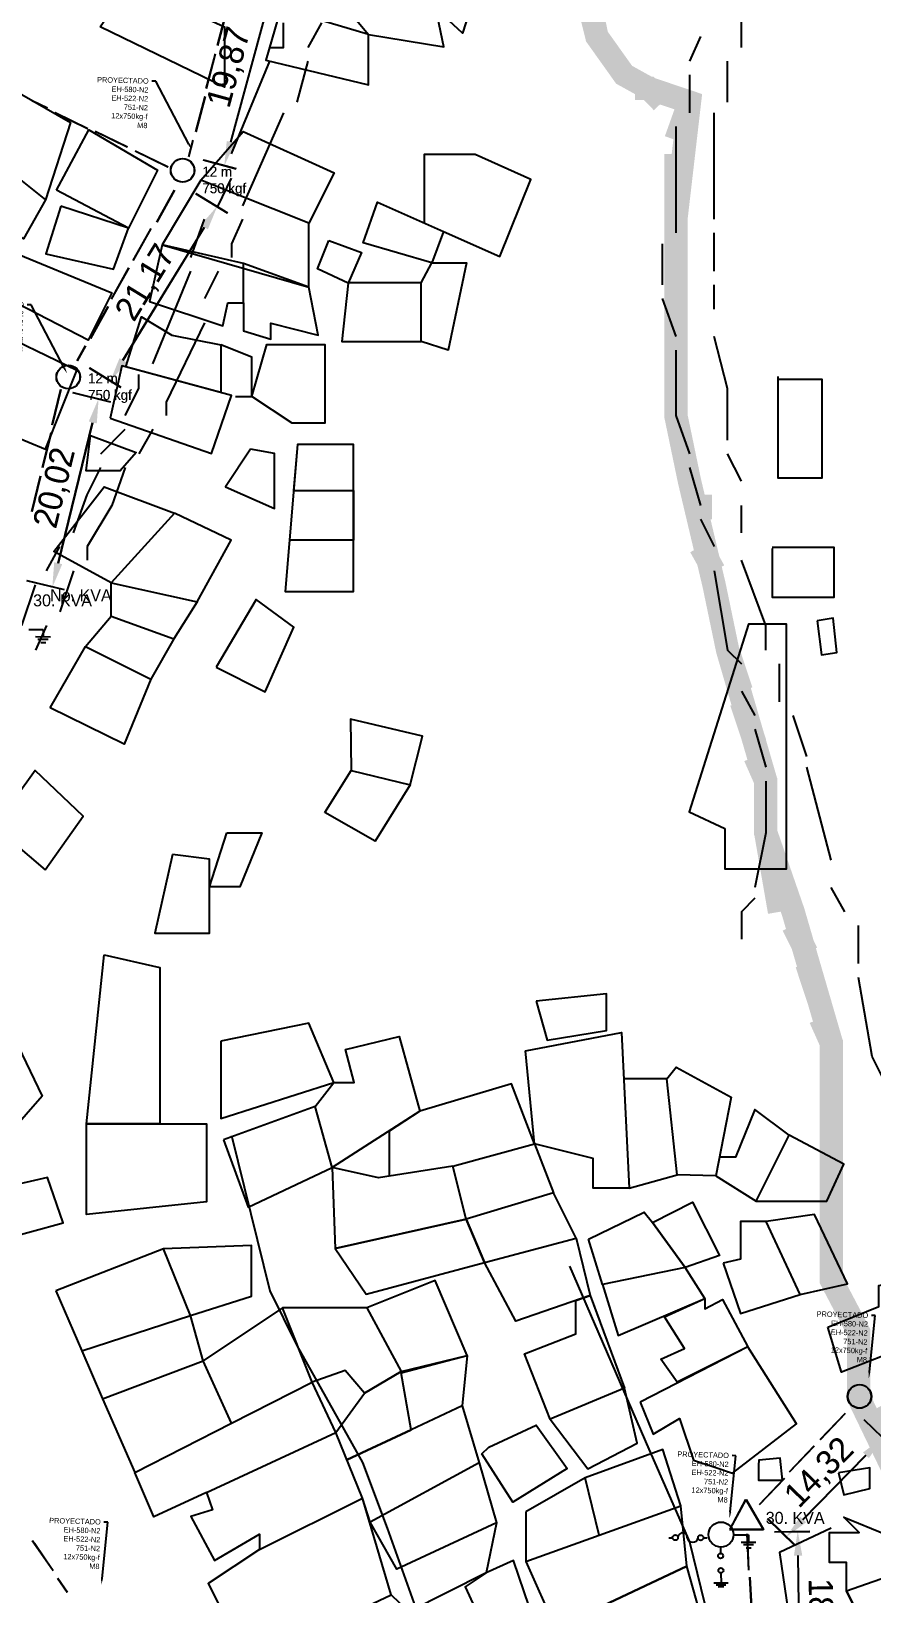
# Model space of a CAD drawing. Header units: millimetres. Extents: x -3588 to 75209, y -3737 to 38254.
# Drawn here: x 4633.3 to 4720.4, y 20732.6 to 20894.3 of the extents above; entities that cross this region are included whole.
import ezdxf
from ezdxf import colors
from ezdxf.entities.mleader import LeaderData, LeaderLine
from ezdxf.math import Vec2, Vec3

# ---------------------------------------------------------------- set-up
doc = ezdxf.new("R2010")
doc.units = ezdxf.units.MM
doc.linetypes.add('CONTINUA', pattern=[0])
doc.layers.add('Mancheta', color=255, linetype='Continuous')
doc.layers.add('P', color=253, linetype='Continuous')
doc.dimstyles.new('ISO-25', dxfattribs={"dimtxt": 2.5, "dimasz": 2.5, "dimexe": 1.25, "dimexo": 0.625, "dimtad": 1, "dimtxsty": 'Standard', "dimcen": 2.5, "dimadec": 0, "dimazin": 0, "dimtfac": 1, "dimtmove": 0, "dimatfit": 3, "dimfxl": 1, "dimarcsym": 0})

# ---------------------------------------------------------------- blocks, each defined once
blk = doc.blocks.new('*D238')
at = {"color": 0, "lineweight": -2, "transparency": 16777216}
for p, q in [((4620.51, 20754.22), (4617.6, 20752.41)), ((4619.98, 20750.94), (4631.5, 20732.42)), ((4634.68, 20731.45), (4631.76, 20729.63))]:
    blk.add_line(p, q, dxfattribs=at)
at = {"color": 0, "transparency": 16777216}
for points in [[(4620.33, 20751.16), (4619.62, 20750.72), (4618.66, 20753.07)], [(4631.86, 20732.64), (4631.15, 20732.2), (4632.83, 20730.29)]]:
    blk.add_solid(points, dxfattribs=at)
at = {"layer": 'Defpoints', "color": 0, "transparency": 16777216}
for p in [(4621.05, 20754.55), (4635.21, 20731.78), (4632.83, 20730.29)]:
    blk.add_point(p, dxfattribs=at)
at = {"color": 0, "transparency": 16777216, "insert": (4627.51, 20742.78), "char_height": 2.5, "attachment_point": 5, "rotation": 301.8892}
blk.add_mtext('26,82', dxfattribs=at)
blk = doc.blocks.new('*D247')
at = {"color": 0, "lineweight": -2, "transparency": 16777216}
for p, q in [((4710.31, 20738.99), (4713.97, 20739.05)), ((4712.96, 20723.38), (4712.76, 20736.53)), ((4710.59, 20720.84), (4714.25, 20720.9))]:
    blk.add_line(p, q, dxfattribs=at)
at = {"color": 0, "transparency": 16777216}
for points in [[(4713.18, 20736.54), (4712.34, 20736.52), (4712.72, 20739.03)], [(4713.38, 20723.39), (4712.54, 20723.37), (4713, 20720.88)]]:
    blk.add_solid(points, dxfattribs=at)
at = {"layer": 'Defpoints', "color": 0, "transparency": 16777216}
for p in [(4712.72, 20739.03), (4709.69, 20738.98), (4709.96, 20720.83)]:
    blk.add_point(p, dxfattribs=at)
at = {"color": 0, "transparency": 16777216, "insert": (4714.94, 20729.99), "char_height": 2.5, "attachment_point": 5, "rotation": 270.8686}
blk.add_mtext('18,15', dxfattribs=at)
blk = doc.blocks.new('*D248')
at = {"color": 0, "lineweight": -2, "transparency": 16777216}
for p, q in [((4719.57, 20750.63), (4722.43, 20747.84)), ((4713.28, 20740.26), (4719.79, 20746.93)), ((4709.57, 20740.39), (4712.43, 20737.6))]:
    blk.add_line(p, q, dxfattribs=at)
at = {"color": 0, "transparency": 16777216}
for points in [[(4719.49, 20747.22), (4720.09, 20746.63), (4721.53, 20748.71)], [(4712.98, 20740.55), (4713.58, 20739.97), (4711.53, 20738.47)]]:
    blk.add_solid(points, dxfattribs=at)
at = {"layer": 'Defpoints', "color": 0, "transparency": 16777216}
for p in [(4719.12, 20751.07), (4721.53, 20748.71), (4709.12, 20740.82)]:
    blk.add_point(p, dxfattribs=at)
at = {"color": 0, "transparency": 16777216, "insert": (4715.04, 20745.05), "char_height": 2.5, "attachment_point": 5, "rotation": 45.6807}
blk.add_mtext('14,32', dxfattribs=at)
blk = doc.blocks.new('*D273')
at = {"color": 0, "lineweight": -2, "transparency": 16777216}
for p, q in [((4637.62, 20856.93), (4641.52, 20855.97)), ((4636.13, 20839.26), (4639.71, 20853.84)), ((4632.85, 20837.49), (4636.74, 20836.53))]:
    blk.add_line(p, q, dxfattribs=at)
at = {"color": 0, "transparency": 16777216}
for points in [[(4639.3, 20853.94), (4640.11, 20853.74), (4640.3, 20856.27)], [(4635.72, 20839.36), (4636.53, 20839.16), (4635.53, 20836.83)]]:
    blk.add_solid(points, dxfattribs=at)
at = {"layer": 'Defpoints', "color": 0, "transparency": 16777216}
for p in [(4637.01, 20857.08), (4640.3, 20856.27), (4632.24, 20837.64)]:
    blk.add_point(p, dxfattribs=at)
at = {"color": 0, "transparency": 16777216, "insert": (4635.89, 20847.05), "char_height": 2.5, "attachment_point": 5, "rotation": 76.2074}
blk.add_mtext('20,02', dxfattribs=at)
blk = doc.blocks.new('*D274')
at = {"color": 0, "lineweight": -2, "transparency": 16777216}
for p, q in [((4650.38, 20877.54), (4653.64, 20875.54)), ((4642.84, 20860.27), (4651.27, 20874.06)), ((4639.34, 20859.48), (4642.6, 20857.49))]:
    blk.add_line(p, q, dxfattribs=at)
at = {"color": 0, "transparency": 16777216}
for points in [[(4650.92, 20874.28), (4651.63, 20873.85), (4652.58, 20876.2)], [(4642.48, 20860.49), (4643.2, 20860.05), (4641.54, 20858.14)]]:
    blk.add_solid(points, dxfattribs=at)
at = {"layer": 'Defpoints', "color": 0, "transparency": 16777216}
for p in [(4649.84, 20877.87), (4652.58, 20876.2), (4638.8, 20859.81)]:
    blk.add_point(p, dxfattribs=at)
at = {"color": 0, "transparency": 16777216, "insert": (4645.28, 20868.25), "char_height": 2.5, "attachment_point": 5, "rotation": 58.5583}
blk.add_mtext('21,17', dxfattribs=at)
blk = doc.blocks.new('*D275')
at = {"color": 0, "lineweight": -2, "transparency": 16777216}
for p, q in [((4656.37, 20900.21), (4659.76, 20899.29)), ((4654, 20882.86), (4657.9, 20897.2)), ((4651.16, 20881.04), (4654.55, 20880.12))]:
    blk.add_line(p, q, dxfattribs=at)
at = {"color": 0, "transparency": 16777216}
for points in [[(4657.5, 20897.31), (4658.3, 20897.09), (4658.56, 20899.62)], [(4653.6, 20882.97), (4654.4, 20882.75), (4653.34, 20880.44)]]:
    blk.add_solid(points, dxfattribs=at)
at = {"layer": 'Defpoints', "color": 0, "transparency": 16777216}
for p in [(4655.76, 20900.37), (4658.56, 20899.62), (4650.55, 20881.2)]:
    blk.add_point(p, dxfattribs=at)
at = {"color": 0, "transparency": 16777216, "insert": (4653.94, 20890.58), "char_height": 2.5, "attachment_point": 5, "rotation": 74.7914}
blk.add_mtext('19,87', dxfattribs=at)
blk = doc.blocks.new('*D704')
at = {"color": 0, "lineweight": -2, "transparency": 16777216}
for p, q in [((4620.49, 20754.22), (4617.57, 20752.4)), ((4619.96, 20750.94), (4631.48, 20732.41)), ((4634.66, 20731.45), (4631.74, 20729.63))]:
    blk.add_line(p, q, dxfattribs=at)
at = {"color": 0, "transparency": 16777216}
for points in [[(4620.31, 20751.16), (4619.6, 20750.72), (4618.63, 20753.06)], [(4631.84, 20732.63), (4631.13, 20732.19), (4632.8, 20730.29)]]:
    blk.add_solid(points, dxfattribs=at)
at = {"layer": 'Defpoints', "color": 0, "transparency": 16777216}
for p in [(4621.02, 20754.55), (4635.19, 20731.78), (4632.8, 20730.29)]:
    blk.add_point(p, dxfattribs=at)
at = {"color": 0, "transparency": 16777216, "insert": (4627.49, 20742.78), "char_height": 2.5, "attachment_point": 5, "rotation": 301.8892}
blk.add_mtext('26,82', dxfattribs=at)
blk = doc.blocks.new('*D713')
at = {"color": 0, "lineweight": -2, "transparency": 16777216}
for p, q in [((4710.29, 20738.99), (4713.95, 20739.04)), ((4712.94, 20723.38), (4712.74, 20736.53)), ((4710.57, 20720.84), (4714.23, 20720.9))]:
    blk.add_line(p, q, dxfattribs=at)
at = {"color": 0, "transparency": 16777216}
for points in [[(4713.15, 20736.53), (4712.32, 20736.52), (4712.7, 20739.03)], [(4713.35, 20723.38), (4712.52, 20723.37), (4712.98, 20720.88)]]:
    blk.add_solid(points, dxfattribs=at)
at = {"layer": 'Defpoints', "color": 0, "transparency": 16777216}
for p in [(4712.7, 20739.03), (4709.67, 20738.98), (4709.94, 20720.83)]:
    blk.add_point(p, dxfattribs=at)
at = {"color": 0, "transparency": 16777216, "insert": (4714.92, 20729.98), "char_height": 2.5, "attachment_point": 5, "rotation": 270.8686}
blk.add_mtext('18,15', dxfattribs=at)
blk = doc.blocks.new('*D714')
at = {"color": 0, "lineweight": -2, "transparency": 16777216}
for p, q in [((4719.55, 20750.63), (4722.41, 20747.84)), ((4713.25, 20740.26), (4719.76, 20746.92)), ((4709.55, 20740.38), (4712.4, 20737.59))]:
    blk.add_line(p, q, dxfattribs=at)
at = {"color": 0, "transparency": 16777216}
for points in [[(4719.47, 20747.21), (4720.06, 20746.63), (4721.51, 20748.71)], [(4712.96, 20740.55), (4713.55, 20739.96), (4711.51, 20738.47)]]:
    blk.add_solid(points, dxfattribs=at)
at = {"layer": 'Defpoints', "color": 0, "transparency": 16777216}
for p in [(4719.1, 20751.06), (4721.51, 20748.71), (4709.1, 20740.82)]:
    blk.add_point(p, dxfattribs=at)
at = {"color": 0, "transparency": 16777216, "insert": (4715.02, 20745.04), "char_height": 2.5, "attachment_point": 5, "rotation": 45.6807}
blk.add_mtext('14,32', dxfattribs=at)
blk = doc.blocks.new('*D739')
at = {"color": 0, "lineweight": -2, "transparency": 16777216}
for p, q in [((4637.6, 20856.93), (4641.49, 20855.97)), ((4636.1, 20839.26), (4639.68, 20853.84)), ((4632.83, 20837.49), (4636.72, 20836.53))]:
    blk.add_line(p, q, dxfattribs=at)
at = {"color": 0, "transparency": 16777216}
for points in [[(4639.28, 20853.94), (4640.09, 20853.74), (4640.28, 20856.27)], [(4635.7, 20839.36), (4636.51, 20839.16), (4635.51, 20836.83)]]:
    blk.add_solid(points, dxfattribs=at)
at = {"layer": 'Defpoints', "color": 0, "transparency": 16777216}
for p in [(4636.99, 20857.07), (4640.28, 20856.27), (4632.22, 20837.64)]:
    blk.add_point(p, dxfattribs=at)
at = {"color": 0, "transparency": 16777216, "insert": (4635.87, 20847.04), "char_height": 2.5, "attachment_point": 5, "rotation": 76.2074}
blk.add_mtext('20,02', dxfattribs=at)
blk = doc.blocks.new('*D740')
at = {"color": 0, "lineweight": -2, "transparency": 16777216}
for p, q in [((4650.35, 20877.54), (4653.62, 20875.54)), ((4642.82, 20860.27), (4651.25, 20874.06)), ((4639.31, 20859.48), (4642.58, 20857.48))]:
    blk.add_line(p, q, dxfattribs=at)
at = {"color": 0, "transparency": 16777216}
for points in [[(4650.89, 20874.28), (4651.61, 20873.84), (4652.55, 20876.19)], [(4642.46, 20860.48), (4643.17, 20860.05), (4641.51, 20858.13)]]:
    blk.add_solid(points, dxfattribs=at)
at = {"layer": 'Defpoints', "color": 0, "transparency": 16777216}
for p in [(4649.82, 20877.86), (4652.55, 20876.19), (4638.78, 20859.8)]:
    blk.add_point(p, dxfattribs=at)
at = {"color": 0, "transparency": 16777216, "insert": (4645.26, 20868.25), "char_height": 2.5, "attachment_point": 5, "rotation": 58.5583}
blk.add_mtext('21,17', dxfattribs=at)
blk = doc.blocks.new('*D741')
at = {"color": 0, "lineweight": -2, "transparency": 16777216}
for p, q in [((4656.34, 20900.21), (4659.74, 20899.28)), ((4653.98, 20882.85), (4657.88, 20897.2)), ((4651.13, 20881.04), (4654.53, 20880.11))]:
    blk.add_line(p, q, dxfattribs=at)
at = {"color": 0, "transparency": 16777216}
for points in [[(4657.47, 20897.31), (4658.28, 20897.09), (4658.53, 20899.61)], [(4653.57, 20882.96), (4654.38, 20882.74), (4653.32, 20880.44)]]:
    blk.add_solid(points, dxfattribs=at)
at = {"layer": 'Defpoints', "color": 0, "transparency": 16777216}
for p in [(4655.74, 20900.37), (4658.53, 20899.61), (4650.53, 20881.2)]:
    blk.add_point(p, dxfattribs=at)
at = {"color": 0, "transparency": 16777216, "insert": (4653.92, 20890.57), "char_height": 2.5, "attachment_point": 5, "rotation": 74.7914}
blk.add_mtext('19,87', dxfattribs=at)

msp = doc.modelspace()

# ---------------------------------------------------------------- linework, layer by layer
at = {"color": 10}
for p, q in [((4652.63, 20892.861), (4653.585, 20896.519)), ((4652.653, 20892.865), (4653.608, 20896.523)), ((4651.457, 20888.4), (4652.393, 20891.988)), ((4651.48, 20888.404), (4652.416, 20891.992)), ((4633.38, 20887.17), (4634.979, 20886.389)), ((4633.403, 20887.173), (4635.002, 20886.393)), ((4650.384, 20883.93), (4651.338, 20887.588)), ((4650.407, 20883.933), (4651.361, 20887.592)), ((4635.767, 20885.925), (4639.165, 20884.266)), ((4635.79, 20885.928), (4639.188, 20884.27)), ((4639.937, 20883.989), (4643.27, 20882.362)), ((4639.96, 20883.993), (4643.293, 20882.366)), ((4649.635, 20881.343), (4650.084, 20883.065)), ((4649.658, 20881.347), (4650.107, 20883.069)), ((4644.079, 20881.958), (4647.476, 20880.3)), ((4644.102, 20881.962), (4647.499, 20880.303)), ((4646.329, 20874.573), (4648.174, 20877.872)), ((4646.351, 20874.576), (4648.197, 20877.876)), ((4643.884, 20870.618), (4645.729, 20873.918)), ((4643.907, 20870.622), (4645.752, 20873.922)), ((4641.624, 20866.597), (4643.435, 20869.834)), ((4641.647, 20866.6), (4643.458, 20869.837)), ((4639.459, 20862.542), (4641.305, 20865.841)), ((4639.482, 20862.545), (4641.328, 20865.845)), ((4638.083, 20860.227), (4638.951, 20861.78)), ((4638.105, 20860.231), (4638.974, 20861.784)), ((4636.36, 20857.234), (4635.461, 20853.562)), ((4636.383, 20857.237), (4635.484, 20853.565)), ((4635.354, 20852.748), (4634.471, 20849.146)), ((4635.377, 20852.752), (4634.494, 20849.15)), ((4634.248, 20848.27), (4633.348, 20844.598)), ((4634.27, 20848.274), (4633.371, 20844.601)), ((4633.085, 20832.418), (4634.562, 20832.417)), ((4633.776, 20831.661), (4635.325, 20831.66)), ((4634.02, 20831.387), (4635.063, 20831.387)), ((4634.562, 20832.417), (4634.562, 20831.682)), ((4634.31, 20831.058), (4634.836, 20831.058)), ((4715.039, 20748.531), (4717.647, 20751.268)), ((4715.062, 20748.535), (4717.67, 20751.272)), ((4711.85, 20745.198), (4714.408, 20747.883)), ((4711.873, 20745.202), (4714.431, 20747.887)), ((4708.744, 20741.809), (4711.352, 20744.546)), ((4708.767, 20741.813), (4711.375, 20744.55)), ((4705.704, 20739.275), (4707.33, 20742.331)), ((4705.727, 20739.279), (4707.353, 20742.335)), ((4707.33, 20742.331), (4709.152, 20739.21)), ((4707.353, 20742.335), (4709.175, 20739.214)), ((4709.152, 20739.21), (4705.651, 20739.21)), ((4709.175, 20739.214), (4705.674, 20739.214)), ((4635.579, 20734.957), (4633.415, 20738.058)), ((4635.602, 20734.961), (4633.438, 20738.061)), ((4634.686, 20736.267), (4633.668, 20737.727)), ((4634.709, 20736.271), (4633.691, 20737.73)), ((4699.367, 20738.378), (4699.752, 20738.378)), ((4702.942, 20738.378), (4703.331, 20738.378)), ((4706.144, 20738.692), (4707.62, 20738.691)), ((4706.835, 20737.935), (4708.384, 20737.934)), ((4707.079, 20737.661), (4708.122, 20737.661)), ((4707.636, 20735.003), (4707.485, 20738.781)), ((4707.659, 20735.007), (4707.508, 20738.785)), ((4707.62, 20738.691), (4707.621, 20737.956)), ((4704.717, 20737.338), (4704.723, 20736.761)), ((4707.368, 20737.332), (4707.895, 20737.332)), ((4637.06, 20732.709), (4636.042, 20734.168)), ((4637.083, 20732.712), (4636.065, 20734.171)), ((4704.753, 20734.732), (4704.764, 20733.681)), ((4707.954, 20730.516), (4707.746, 20734.291)), ((4707.977, 20730.52), (4707.769, 20734.295)), ((4705.51, 20733.69), (4704.016, 20733.673)), ((4705.279, 20733.482), (4704.254, 20733.47)), ((4705.061, 20733.279), (4704.471, 20733.273))]:
    msp.add_line(p, q, dxfattribs=at)
at = {"color": 220}
for points in [[(4659.179, 20896.705), (4657.632, 20891.359), (4668.269, 20888.782), (4668.269, 20893.999), (4659.179, 20896.705), (4656.748, 20897.428), (4659.566, 20900.119), (4664.336, 20898.702), (4668.269, 20893.999), (4676.069, 20892.711), (4675.231, 20896.705), (4664.336, 20898.702), (4667.237, 20903.404), (4679.615, 20899.217), (4678.003, 20894.128), (4675.231, 20896.705)], [(4640.452, 20894.81), (4643.585, 20899.331), (4653.33, 20894.81), (4653.33, 20888.55), (4640.452, 20894.81)], [(4676.022, 20873.599), (4681.849, 20871.021), (4685.055, 20878.977), (4679.301, 20881.584), (4677.495, 20881.584), (4674.016, 20881.584), (4674.016, 20874.486)], [(4674.797, 20870.369), (4667.705, 20872.423), (4669.17, 20876.63), (4676.022, 20873.599), (4674.797, 20870.369)], [(4664.134, 20872.69), (4667.536, 20871.448), (4666.162, 20868.244), (4662.956, 20869.748), (4664.134, 20872.69)], [(4673.721, 20868.302), (4674.797, 20870.369), (4678.396, 20870.369), (4676.493, 20861.317), (4673.721, 20862.227)], [(4666.162, 20868.244), (4665.49, 20862.227), (4673.721, 20862.227), (4673.721, 20868.302), (4666.187, 20868.302)]]:
    msp.add_lwpolyline(points, dxfattribs=at)
at = {"color": 4}
for points in [[(4630.723, 20883.337), (4628.374, 20885.076), (4630.952, 20888.571), (4637.396, 20884.892), (4634.79, 20876.887)], [(4635.923, 20877.892), (4639.284, 20884.129), (4646.413, 20879.959), (4643.412, 20873.968), (4635.923, 20877.892)], [(4629.073, 20881.424), (4634.79, 20876.887), (4632.537, 20872.843), (4625.17, 20876.901)], [(4616.662, 20869.174), (4618.909, 20874.526), (4623.657, 20872.674), (4622.06, 20867.179), (4627.392, 20864.353), (4628.763, 20867.743), (4630.438, 20871.887), (4625.17, 20876.901), (4630.438, 20871.887), (4641.675, 20867.256), (4639.204, 20862.353), (4628.763, 20867.743)], [(4636.373, 20876.219), (4634.825, 20871.296), (4641.829, 20869.713), (4643.412, 20873.968), (4636.373, 20876.219)], [(4627.439, 20854.113), (4634.799, 20851.088), (4638.06, 20859.233), (4631.771, 20862.259), (4627.439, 20854.113)]]:
    msp.add_lwpolyline(points, dxfattribs=at)
at = {"color": 200}
for points in [[(4650.874, 20878.919), (4655.273, 20883.951), (4664.708, 20879.683), (4662.056, 20874.46)], [(4650.874, 20878.919), (4646.887, 20872.225), (4662.056, 20867.86), (4662.056, 20874.46), (4650.874, 20878.919)], [(4646.887, 20872.225), (4645.576, 20866.352), (4653.161, 20863.853), (4653.677, 20866.233), (4655.305, 20866.233), (4655.305, 20870.28), (4646.887, 20872.225)], [(4655.305, 20866.233), (4655.305, 20863.337), (4658.125, 20862.464), (4658.125, 20864.13), (4663.049, 20862.861), (4662.056, 20867.86), (4655.305, 20870.28)], [(4647.889, 20862.886), (4652.963, 20861.86), (4652.963, 20856.934), (4643.136, 20859.593), (4644.748, 20864.768), (4647.889, 20862.886)], [(4654.492, 20856.52), (4656.165, 20856.52), (4656.165, 20860.593), (4652.963, 20861.86)], [(4656.165, 20856.52), (4657.735, 20861.92), (4663.716, 20861.92), (4663.716, 20853.772), (4660.333, 20853.772), (4656.165, 20856.52)], [(4641.48, 20854.274), (4652.008, 20850.61), (4654.056, 20856.638), (4642.7, 20859.711), (4641.48, 20854.274)], [(4639.469, 20852.501), (4644.201, 20850.728), (4642.545, 20848.837), (4638.996, 20848.837), (4639.469, 20852.501)], [(4656.03, 20851.083), (4653.428, 20847.182), (4658.514, 20844.937), (4658.514, 20850.61), (4656.03, 20851.083)], [(4660.903, 20851.567), (4659.623, 20836.323), (4666.71, 20836.323), (4666.71, 20851.567), (4660.903, 20851.567), (4660.502, 20846.789), (4666.71, 20846.789), (4666.71, 20841.634), (4660.069, 20841.634)], [(4641.608, 20837.232), (4635.678, 20840.487), (4640.883, 20847.173), (4648.165, 20844.462)], [(4650.512, 20835.278), (4654.032, 20841.662), (4648.165, 20844.462), (4641.608, 20837.232)], [(4641.608, 20833.795), (4641.608, 20837.232), (4650.512, 20835.278), (4648.105, 20831.453)], [(4652.461, 20828.494), (4657.56, 20825.947), (4660.534, 20832.633), (4656.604, 20835.499), (4652.461, 20828.494)], [(4638.952, 20830.65), (4641.608, 20833.795), (4648.105, 20831.453), (4645.707, 20827.275)], [(4635.268, 20824.31), (4638.952, 20830.65), (4645.707, 20827.275), (4642.944, 20820.526), (4635.268, 20824.31)], [(4672.578, 20816.336), (4673.854, 20821.368), (4666.4, 20823.113), (4666.468, 20817.812)], [(4634.752, 20807.533), (4638.685, 20813.074), (4633.744, 20817.81), (4629.508, 20811.966), (4634.752, 20807.533)], [(4663.714, 20813.451), (4666.468, 20817.812), (4672.578, 20816.336), (4668.952, 20810.498), (4663.714, 20813.451)], [(4653.592, 20811.367), (4657.189, 20811.367), (4654.93, 20805.767), (4651.792, 20805.767), (4653.592, 20811.367)], [(4647.946, 20809.122), (4646.124, 20800.974), (4651.792, 20800.974), (4651.792, 20808.613), (4647.946, 20809.122)], [(4614.724, 20794.226), (4614.724, 20788.508), (4621.285, 20788.508), (4626.005, 20792.338), (4624.316, 20794.065), (4614.724, 20794.065), (4618.075, 20800.716), (4624.316, 20794.065), (4628.185, 20797.086), (4634.464, 20784.079), (4629.21, 20778.127)]]:
    msp.add_lwpolyline(points, dxfattribs=at)
at = {"color": 82}
for points in [[(4710.636, 20858.591), (4710.636, 20848.094), (4715.247, 20848.094), (4715.247, 20858.289), (4710.636, 20858.289)], [(4710.055, 20840.79), (4710.055, 20835.744), (4716.482, 20835.744), (4716.482, 20840.904), (4710.055, 20840.904)], [(4705.151, 20811.8), (4705.151, 20807.619), (4711.552, 20807.619), (4711.552, 20820.164), (4711.552, 20820.164), (4711.552, 20832.955), (4707.613, 20832.955), (4701.459, 20813.522), (4705.151, 20811.8)], [(4714.714, 20833.308), (4715.187, 20829.78), (4716.771, 20830.035), (4716.388, 20833.562), (4714.714, 20833.308)]]:
    msp.add_lwpolyline(points, dxfattribs=at)
at = {"color": 116}
for points in [[(4640.861, 20798.733), (4646.63, 20797.409), (4646.63, 20781.214), (4639.039, 20781.214), (4640.861, 20798.733)], [(4652.951, 20789.8), (4652.951, 20781.764), (4664.674, 20785.509), (4662.084, 20791.638), (4652.951, 20789.8)], [(4653.245, 20779.581), (4655.785, 20772.583), (4664.506, 20776.7), (4662.721, 20783.012), (4653.245, 20779.581)], [(4638.937, 20781.214), (4651.488, 20781.214), (4651.488, 20773.168), (4639.039, 20771.844), (4639.039, 20781.214)], [(4621.932, 20772.656), (4623.468, 20767.385), (4636.622, 20770.988), (4635.02, 20775.658), (4621.932, 20772.656)], [(4635.855, 20763.949), (4638.556, 20757.731), (4649.829, 20761.368), (4647.011, 20768.291), (4635.855, 20763.949)], [(4649.829, 20761.368), (4656.124, 20763.399), (4656.124, 20768.643), (4647.011, 20768.291)], [(4664.859, 20749.283), (4667.851, 20753.342), (4671.623, 20755.579), (4678.476, 20757.227), (4675.169, 20765), (4668.087, 20762.19)], [(4654.056, 20750.222), (4662.425, 20754.488), (4659.34, 20762.19), (4651.121, 20756.675)], [(4668.087, 20762.19), (4659.34, 20762.19)], [(4668.087, 20762.19), (4671.623, 20755.579), (4667.851, 20753.342), (4665.848, 20755.697), (4662.425, 20754.488)], [(4638.556, 20757.731), (4640.716, 20752.757), (4651.121, 20756.675), (4649.829, 20761.368)], [(4672.662, 20749.537), (4671.623, 20755.463), (4678.476, 20757.227), (4677.964, 20752.021)], [(4640.716, 20752.757), (4644.036, 20745.114), (4654.056, 20750.222), (4651.121, 20756.675)], [(4651.473, 20743.065), (4664.859, 20749.283), (4662.425, 20754.488)], [(4677.964, 20752.021), (4672.662, 20749.537), (4666.023, 20746.426), (4672.662, 20749.537)], [(4677.964, 20752.021), (4679.698, 20746.132), (4668.421, 20740.003), (4667.638, 20742.459)], [(4651.473, 20743.065), (4652.101, 20741.258), (4649.835, 20740.565), (4652.286, 20736.037), (4656.956, 20738.763), (4656.956, 20737.146), (4667.638, 20742.459), (4664.859, 20749.283)], [(4679.698, 20746.132), (4681.523, 20739.937), (4671.186, 20735.126), (4668.421, 20740.003)], [(4651.473, 20743.065), (4646.025, 20740.534), (4644.036, 20745.114)], [(4656.956, 20737.146), (4651.639, 20733.634), (4655.754, 20725.456), (4670.598, 20732.479), (4667.638, 20742.459)]]:
    msp.add_lwpolyline(points, dxfattribs=at)
at = {"color": 100}
for points in [[(4685.621, 20793.93), (4686.743, 20789.904), (4692.916, 20790.872), (4692.916, 20794.694), (4685.621, 20793.93)], [(4684.499, 20788.782), (4694.446, 20790.668), (4695.262, 20774.563), (4691.538, 20774.563), (4691.538, 20777.621), (4685.452, 20779.17), (4684.499, 20788.782)], [(4699.139, 20785.877), (4700.108, 20787.1), (4705.821, 20783.991), (4704.239, 20775.837), (4700.21, 20775.939)], [(4695.262, 20774.563), (4700.21, 20775.939), (4699.139, 20785.877), (4694.689, 20785.877)], [(4704.239, 20775.837), (4708.422, 20773.237), (4711.84, 20780.067), (4708.269, 20782.717), (4706.28, 20777.773), (4704.615, 20777.773)], [(4708.422, 20773.237), (4715.716, 20773.237), (4717.502, 20777.06), (4711.84, 20780.067)], [(4691.042, 20769.302), (4696.82, 20772.078), (4697.654, 20771.023), (4701.82, 20773.132), (4704.598, 20767.581), (4701.042, 20766.36), (4697.654, 20771.023), (4701.042, 20766.36), (4692.487, 20764.584), (4691.042, 20769.302)], [(4712.974, 20763.548), (4717.871, 20764.647), (4714.432, 20771.846), (4709.434, 20771.125)], [(4705.001, 20766.812), (4706.79, 20761.605), (4712.974, 20763.548), (4709.434, 20771.125), (4706.79, 20771.125), (4706.79, 20767.2), (4705.001, 20766.812)], [(4692.487, 20764.584), (4694.105, 20759.3), (4703.098, 20763.141), (4701.042, 20766.36)], [(4715.824, 20760.164), (4721.093, 20762.302), (4721.093, 20764.479), (4725.293, 20765.35), (4727.155, 20759.372), (4717.25, 20755.532), (4715.824, 20760.164)], [(4703.098, 20763.141), (4703.098, 20762.086), (4704.931, 20763.03), (4707.542, 20758.145), (4700.209, 20754.481), (4698.542, 20756.868), (4700.987, 20757.978), (4698.907, 20761.249), (4703.098, 20763.141)], [(4696.394, 20752.404), (4697.749, 20749.092), (4700.458, 20750.73), (4701.919, 20746.421), (4704.236, 20745.637), (4705.945, 20745.059), (4712.578, 20750.161), (4707.542, 20758.145), (4696.394, 20752.404)], [(4708.641, 20745.892), (4708.641, 20744.326), (4711.134, 20744.326), (4710.906, 20746.618), (4708.669, 20746.405), (4708.641, 20745.892)], [(4716.945, 20745.093), (4717.479, 20742.806), (4720.174, 20743.467), (4720.174, 20745.626), (4716.945, 20745.093)], [(4722.627, 20723.227), (4720.759, 20721.454), (4724.215, 20714.827), (4731.688, 20720.614), (4723.374, 20734.801), (4717.769, 20732.841), (4722.627, 20723.227), (4717.769, 20732.841), (4717.769, 20735.827), (4715.995, 20735.827), (4715.995, 20738.907), (4719.077, 20738.907), (4717.489, 20740.494), (4721.88, 20738.721), (4723.374, 20734.801)]]:
    msp.add_lwpolyline(points, dxfattribs=at)
at = {"color": 30}
for points in [[(4662.721, 20783.012), (4664.674, 20785.509), (4666.772, 20785.509), (4665.879, 20788.912), (4671.441, 20790.284), (4673.57, 20782.532), (4664.506, 20776.7)], [(4676.989, 20776.835), (4685.452, 20779.17), (4683.052, 20785.353), (4673.57, 20782.532), (4670.388, 20780.484), (4670.388, 20775.808)], [(4685.452, 20779.17), (4687.422, 20774.092), (4678.379, 20771.345), (4680.273, 20766.865), (4689.747, 20769.402), (4687.422, 20774.092)], [(4664.506, 20776.7), (4664.801, 20768.317), (4678.379, 20771.345), (4676.989, 20776.835), (4669.285, 20775.636), (4664.506, 20776.7), (4664.506, 20776.7)], [(4664.801, 20768.317), (4668.022, 20763.584), (4680.273, 20766.865), (4678.379, 20771.345), (4664.801, 20768.317)], [(4689.747, 20769.402), (4691.218, 20763.464), (4683.52, 20760.795), (4680.273, 20766.865)], [(4691.218, 20763.464), (4694.758, 20753.867), (4687.08, 20750.649), (4684.396, 20757.414), (4689.722, 20759.476), (4689.722, 20762.946), (4691.218, 20763.464), (4692.219, 20760.749)], [(4687.08, 20750.649), (4690.977, 20745.5), (4696.094, 20748.168), (4694.758, 20753.867)], [(4680.715, 20747.77), (4685.621, 20750.039), (4688.831, 20745.554), (4683.194, 20742.06), (4679.984, 20747.066), (4680.715, 20747.77)], [(4692.14, 20738.643), (4700.598, 20741.671), (4698.755, 20747.528), (4690.694, 20744.595)], [(4684.561, 20741.05), (4684.561, 20735.929), (4692.14, 20738.643), (4690.694, 20744.595), (4684.561, 20741.05)], [(4684.561, 20735.929), (4687.628, 20729.013), (4701.208, 20735.447), (4700.598, 20741.671)], [(4681.523, 20739.937), (4680.452, 20734.731), (4672.429, 20730.723), (4670.598, 20732.479)], [(4680.452, 20734.731), (4680.452, 20734.731), (4678.281, 20733.287), (4680.866, 20727.675), (4685.459, 20729.653), (4683.256, 20736.034), (4680.452, 20734.731)], [(4693.95, 20724.459), (4703.174, 20728.56), (4701.208, 20735.447), (4691.337, 20730.77), (4693.95, 20724.459)]]:
    msp.add_lwpolyline(points, dxfattribs=at)
at = {"color": 10}
for centre, radius in [((4648.988, 20879.933), 1.222), ((4649.011, 20879.937), 1.222), ((4637.144, 20858.539), 1.222), ((4637.167, 20858.543), 1.222), ((4719.099, 20753.005), 1.222), ((4719.122, 20753.009), 1.222), ((4704.762, 20738.707), 1.294), ((4700.028, 20738.385), 0.276), ((4702.666, 20738.381), 0.276), ((4704.723, 20736.497), 0.263), ((4704.747, 20734.992), 0.26)]:
    msp.add_circle(centre, radius, dxfattribs=at)
for centre, radius, start, end in [((4700.785, 20738.406), 0.481, 356.0473, 179.98075), ((4701.827, 20738.473), 0.571, 190.00363, 350.3175)]:
    msp.add_arc(centre, radius, start, end, dxfattribs=at)
at = {"layer": 'P'}
for points, const_width in [([(4690.501, 20900.557), (4691.91, 20893.787), (4694.726, 20889.834), (4697.271, 20888.426), (4701.496, 20887.001), (4700.088, 20874.871), (4700.088, 20864.148), (4700.088, 20854.546), (4701.496, 20847.776), (4704.04, 20837.038), (4705.449, 20830.268), (4709.402, 20816.713), (4709.402, 20811.352), (4712.234, 20803.174), (4716.187, 20789.619), (4716.187, 20782.849), (4716.187, 20776.064), (4716.187, 20765.053), (4719.004, 20759.692), (4719.004, 20752.922), (4722.957, 20744.728)], 2.417), ([(4690.501, 20900.557), (4691.91, 20893.787), (4694.726, 20889.834), (4697.271, 20888.426), (4701.496, 20887.001), (4700.088, 20874.871), (4700.088, 20864.148), (4700.088, 20854.546), (4701.496, 20847.776), (4704.04, 20837.038), (4705.449, 20830.268), (4709.402, 20816.713), (4709.402, 20811.352), (4712.234, 20803.174), (4716.187, 20789.619), (4716.187, 20782.849), (4716.187, 20776.064), (4716.187, 20765.053), (4719.004, 20759.692), (4719.004, 20752.922), (4722.957, 20744.728)], 1.2), ([(4690.501, 20899.436), (4691.91, 20893.787), (4694.726, 20889.834)], 2.417), ([(4695.863, 20888.426), (4697.271, 20888.426), (4698.679, 20887.001)], 2.417), ([(4701.496, 20887.001), (4700.088, 20883.065)], 2.417), ([(4700.088, 20881.64), (4700.088, 20874.871), (4700.088, 20870.918)], 2.417), ([(4700.088, 20869.509), (4700.088, 20865.556)], 2.417), ([(4700.088, 20864.148), (4700.088, 20859.907)], 2.417), ([(4700.088, 20858.787), (4700.088, 20854.546), (4701.496, 20847.776)], 2.417), ([(4702.632, 20846.352), (4702.632, 20843.823)], 2.417), ([(4702.632, 20840.991), (4704.04, 20838.462)], 2.417), ([(4704.04, 20837.038), (4705.449, 20830.268), (4706.873, 20826.027)], 2.417), ([(4706.873, 20824.907), (4708.281, 20820.666)], 2.417), ([(4708.281, 20819.258), (4709.402, 20816.713), (4709.402, 20815.305)], 2.417), ([(4709.402, 20813.896), (4709.402, 20811.352), (4710.826, 20803.174)], 2.417), ([(4712.234, 20801.766), (4713.643, 20798.933)], 2.417), ([(4713.643, 20797.813), (4715.051, 20793.572)], 2.417), ([(4715.051, 20792.163), (4716.187, 20789.619), (4716.187, 20782.849), (4716.187, 20781.441)], 2.417), ([(4716.187, 20780.017), (4716.187, 20776.064)], 2.417), ([(4716.187, 20774.655), (4716.187, 20770.702)], 2.417), ([(4716.187, 20769.294), (4716.187, 20765.053), (4719.004, 20759.692)], 2.417), ([(4719.004, 20757.163), (4719.004, 20754.331)], 2.417), ([(4720.412, 20751.514), (4721.821, 20748.969)], 2.417)]:
    msp.add_lwpolyline(points, dxfattribs=dict(at, const_width=const_width))
for points in [[(4706.873, 20892.651), (4706.873, 20895.195), (4706.873, 20896.604)], [(4658.03, 20892.651), (4659.438, 20892.651), (4659.438, 20895.195)], [(4663.391, 20895.195), (4661.983, 20892.651)], [(4702.632, 20893.787), (4701.496, 20891.242)], [(4654.077, 20881.64), (4658.03, 20891.242)], [(4661.983, 20891.242), (4660.846, 20887.001)], [(4705.449, 20887.001), (4705.449, 20891.242)], [(4701.496, 20889.834), (4701.496, 20885.881)], [(4659.438, 20885.881), (4655.213, 20876.279)], [(4704.04, 20874.871), (4704.04, 20883.065), (4704.04, 20885.881)], [(4700.088, 20884.473), (4700.088, 20874.871), (4700.088, 20873.462)], [(4652.669, 20876.279), (4654.077, 20879.112)], [(4649.852, 20870.918), (4651.26, 20874.871)], [(4655.213, 20874.871), (4654.077, 20872.326), (4654.077, 20870.918)], [(4704.04, 20869.509), (4704.04, 20873.462)], [(4698.679, 20872.326), (4698.679, 20868.101)], [(4645.899, 20859.907), (4649.852, 20869.509)], [(4652.669, 20869.509), (4651.26, 20866.677)], [(4704.04, 20865.556), (4704.04, 20868.101)], [(4698.679, 20866.677), (4700.088, 20862.74)], [(4651.26, 20864.148), (4647.307, 20855.954), (4647.307, 20854.546)], [(4705.449, 20852.001), (4705.449, 20857.363), (4704.04, 20862.74)], [(4700.088, 20861.315), (4700.088, 20854.546), (4701.496, 20850.593)], [(4643.066, 20854.546), (4644.475, 20857.363), (4644.475, 20858.787)], [(4640.522, 20850.593), (4643.066, 20853.138)], [(4645.899, 20853.138), (4644.475, 20850.593)], [(4639.113, 20846.352), (4640.522, 20849.185)], [(4643.066, 20849.185), (4641.658, 20845.232)], [(4701.496, 20849.185), (4702.632, 20845.232)], [(4706.873, 20847.776), (4705.449, 20850.593)], [(4637.705, 20842.415), (4639.113, 20846.352)], [(4641.658, 20845.232), (4639.113, 20840.991), (4639.113, 20839.582)], [(4706.873, 20842.415), (4706.873, 20845.232)], [(4702.632, 20843.823), (4704.04, 20840.991)], [(4634.888, 20838.462), (4636.297, 20840.991)], [(4709.402, 20830.268), (4709.402, 20832.813), (4706.873, 20839.582)], [(4637.705, 20838.462), (4636.297, 20834.221)], [(4704.04, 20838.462), (4705.449, 20830.268), (4706.873, 20828.86)], [(4632.344, 20832.813), (4633.752, 20837.038)], [(4634.888, 20832.813), (4633.752, 20830.268)], [(4710.826, 20824.907), (4710.826, 20828.86)], [(4706.873, 20826.027), (4708.281, 20823.499)], [(4713.643, 20819.258), (4712.234, 20823.499)], [(4708.281, 20822.09), (4709.402, 20818.137)], [(4709.402, 20816.713), (4709.402, 20811.352), (4708.281, 20805.703)], [(4716.187, 20808.535), (4713.643, 20818.137)], [(4717.596, 20803.174), (4716.187, 20805.703)], [(4708.281, 20804.582), (4706.873, 20803.174), (4706.873, 20800.341)], [(4719.004, 20797.813), (4719.004, 20800.341), (4719.004, 20801.766)], [(4721.821, 20785.378), (4720.412, 20788.211), (4719.004, 20796.388)], [(4654.077, 20780.017), (4658.03, 20763.933), (4660.846, 20758.284), (4667.632, 20746.153), (4670.177, 20739.367), (4675.538, 20724.404), (4679.763, 20706.912), (4686.548, 20681.226), (4686.548, 20674.44), (4686.548, 20666.262), (4685.124, 20663.43)], [(4689.077, 20766.477), (4697.271, 20747.561), (4701.496, 20737.959), (4705.449, 20721.875), (4708.281, 20706.912), (4708.281, 20700.142), (4705.449, 20686.587), (4701.496, 20671.623), (4686.548, 20664.854), (4685.124, 20663.43)], [(4716.187, 20739.367), (4710.826, 20736.839), (4712.234, 20727.236), (4715.051, 20716.514), (4716.187, 20708.32), (4717.596, 20702.959), (4719.004, 20693.356), (4720.412, 20681.226)]]:
    msp.add_lwpolyline(points, dxfattribs=at)

# ---------------------------------------------------------------- texts
at = {"color": 10, "attachment_point": 1}
for s, width, gutter_width, insert, char_height in [('12 m^J750 kgf ', 21.10344, 5.166, (4651.036, 20880.317), 1.03321), ('12 m^J750 kgf ', 21.10344, 5.166, (4651.059, 20880.321), 1.03321), ('12 m^J750 kgf ', 21.10344, 5.166, (4639.192, 20858.924), 1.03321), ('12 m^J750 kgf ', 21.10344, 5.166, (4639.215, 20858.927), 1.03321), ('30. KVA', 17.75852, 6.215, (4633.517, 20836.042), 1.243), ('No. KVA', 17.75852, 6.215, (4635.281, 20836.566), 1.243), ('30. KVA', 17.75852, 6.215, (4709.397, 20741.056), 1.243)]:
    msp.add_mtext_dynamic_manual_height_columns(s, width=width, gutter_width=gutter_width, heights=[0], dxfattribs=dict(at, insert=insert, char_height=char_height))

# ---------------------------------------------------------------- dimensions: what is measured, and where the dimension line sits
at = {"color": 1}
for p1, p2, distance, picture, middle in [((4650.53, 20881.199), (4655.742, 20900.371), -2.892, '*D741', (4653.916, 20890.573)), ((4650.553, 20881.203), (4655.765, 20900.374), -2.892, '*D275', (4653.939, 20890.576)), ((4638.78, 20859.805), (4649.822, 20877.864), -3.203, '*D740', (4645.256, 20868.25)), ((4638.803, 20859.808), (4649.844, 20877.868), -3.203, '*D274', (4645.279, 20868.254)), ((4632.219, 20837.636), (4636.991, 20857.075), -3.387, '*D739', (4635.871, 20847.045)), ((4632.242, 20837.639), (4637.014, 20857.079), -3.387, '*D273', (4635.893, 20847.048)), ((4621.022, 20754.548), (4635.191, 20731.776), -2.812, '*D704', (4627.488, 20742.777)), ((4621.045, 20754.551), (4635.213, 20731.78), -2.812, '*D238', (4627.51, 20742.78)), ((4709.098, 20740.82), (4719.101, 20751.063), -3.368, '*D714', (4715.019, 20745.044)), ((4709.121, 20740.824), (4719.124, 20751.067), -3.368, '*D248', (4715.042, 20745.048)), ((4709.942, 20720.831), (4709.667, 20738.98), -3.034, '*D713', (4714.921, 20729.983)), ((4709.965, 20720.834), (4709.69, 20738.984), -3.034, '*D247', (4714.944, 20729.987))]:
    dim = msp.add_aligned_dim(p1=p1, p2=p2, distance=distance, dimstyle='ISO-25', dxfattribs=at)
    dim.commit()
    dim.dimension.update_dxf_attribs({"geometry": picture, "text_midpoint": middle})

# ---------------------------------------------------------------- leaders
at = {"layer": 'Mancheta', "color": 1, "linetype": 'CONTINUA'}
ml = msp.add_multileader_mtext('Standard', dxfattribs=at)
ml.set_content('PROYECTADO\\PEH-580-N2\\PEH-522-N2\\P751-N2    \\P12x750kg-f\\PM8', color=1)
ml.set_leader_properties()
ml.build(insert=Vec2(0, 0))
ml.multileader.update_dxf_attribs({"arrow_head_size": 0.648})
ctx = ml.context
ctx.base_point, ctx.char_height, ctx.arrow_head_size, ctx.landing_gap_size, ctx.plane_origin, ctx.plane_x_axis, ctx.plane_y_axis = Vec3(4639.82, 20889.334), 0.5529, 0.648, 0.324, Vec3(4647.653, 20897.921), Vec3(0.9996111, -0.027885), Vec3(0.027885, 0.9996111)
ctx.text_align_type = 2
notes = []
notes.append((ctx, [(0, (1, 1, 0), (4646.211, 20889.156), (-0.9996111, 0.027885), 0.401, [(0, [(4649.955, 20882.066)], 0, [])])]))
ctx.mtext.insert, ctx.mtext.text_direction, ctx.mtext.rotation, ctx.mtext.width, ctx.mtext.alignment, ctx.mtext.flow_direction = Vec3(4645.494, 20889.457), Vec3(0.9996111, -0.027885), 6.2552967, 5.37864, 3, 5
ml = msp.add_multileader_mtext('Standard', dxfattribs=at)
ml.set_content('PROYECTADO\\PEH-580-N2\\PEH-522-N2\\P751-N2    \\P12x750kg-f\\PM8', color=1)
ml.set_leader_properties()
ml.build(insert=Vec2(0, 0))
ml.multileader.update_dxf_attribs({"arrow_head_size": 0.648})
ctx = ml.context
ctx.base_point, ctx.char_height, ctx.arrow_head_size, ctx.landing_gap_size, ctx.plane_origin, ctx.plane_x_axis, ctx.plane_y_axis = Vec3(4626.906, 20866.175), 0.5529, 0.648, 0.324, Vec3(4634.74, 20874.762), Vec3(0.9996111, -0.027885), Vec3(0.027885, 0.9996111)
ctx.text_align_type = 2
notes.append((ctx, [(0, (1, 1, 0), (4633.298, 20865.997), (-0.9996111, 0.027885), 0.401, [(0, [(4637.041, 20858.907)], 0, [])])]))
ctx.mtext.insert, ctx.mtext.text_direction, ctx.mtext.rotation, ctx.mtext.width, ctx.mtext.alignment, ctx.mtext.flow_direction = Vec3(4632.581, 20866.298), Vec3(0.9996111, -0.027885), 6.2552967, 5.37864, 3, 5
ml = msp.add_multileader_mtext('Standard', dxfattribs=at)
ml.set_content('PROYECTADO\\PEH-580-N2\\PEH-522-N2\\P751-N2    \\P12x750kg-f\\PM8', color=1)
ml.set_leader_properties()
ml.build(insert=Vec2(0, 0))
ml.multileader.update_dxf_attribs({"arrow_head_size": 0.648})
ctx = ml.context
ctx.base_point, ctx.char_height, ctx.arrow_head_size, ctx.landing_gap_size, ctx.plane_origin, ctx.plane_x_axis, ctx.plane_y_axis = Vec3(4714.343, 20761.558), 0.5529, 0.648, 0.324, Vec3(4717.772, 20770.762), Vec3(0.9996111, -0.027885), Vec3(0.027885, 0.9996111)
ctx.text_align_type = 2
notes.append((ctx, [(0, (1, 1, 0), (4720.735, 20761.379), (-0.9996111, 0.027885), 0.401, [(0, [(4720.074, 20754.907)], 0, [])])]))
ctx.mtext.insert, ctx.mtext.text_direction, ctx.mtext.rotation, ctx.mtext.alignment, ctx.mtext.flow_direction = Vec3(4720.018, 20761.681), Vec3(0.9996111, -0.027885), 6.2552967, 3, 5
ml = msp.add_multileader_mtext('Standard', dxfattribs=at)
ml.set_content('PROYECTADO\\PEH-580-N2\\PEH-522-N2\\P751-N2    \\P12x750kg-f\\PM8', color=1)
ml.set_leader_properties()
ml.build(insert=Vec2(0, 0))
ml.multileader.update_dxf_attribs({"arrow_head_size": 0.648})
ctx = ml.context
ctx.base_point, ctx.char_height, ctx.arrow_head_size, ctx.landing_gap_size, ctx.plane_origin, ctx.plane_x_axis, ctx.plane_y_axis = Vec3(4699.917, 20747.051), 0.5529, 0.648, 0.324, Vec3(4703.346, 20756.255), Vec3(0.9996111, -0.027885), Vec3(0.027885, 0.9996111)
ctx.text_align_type = 2
notes.append((ctx, [(0, (1, 1, 0), (4706.308, 20746.872), (-0.9996111, 0.027885), 0.401, [(0, [(4705.647, 20740.4)], 0, [])])]))
ctx.mtext.insert, ctx.mtext.text_direction, ctx.mtext.rotation, ctx.mtext.alignment, ctx.mtext.flow_direction = Vec3(4705.591, 20747.174), Vec3(0.9996111, -0.027885), 6.2552967, 3, 5
ml = msp.add_multileader_mtext('Standard', dxfattribs=at)
ml.set_content('PROYECTADO\\PEH-580-N2\\PEH-522-N2\\P751-N2    \\P12x750kg-f\\PM8', color=1)
ml.set_leader_properties()
ml.build(insert=Vec2(0, 0))
ml.multileader.update_dxf_attribs({"arrow_head_size": 0.648})
ctx = ml.context
ctx.base_point, ctx.char_height, ctx.arrow_head_size, ctx.landing_gap_size, ctx.plane_origin, ctx.plane_x_axis, ctx.plane_y_axis = Vec3(4634.858, 20740.172), 0.5529, 0.648, 0.324, Vec3(4638.287, 20749.376), Vec3(0.9996111, -0.027885), Vec3(0.027885, 0.9996111)
ctx.text_align_type = 2
notes.append((ctx, [(0, (1, 1, 0), (4641.25, 20739.993), (-0.9996111, 0.027885), 0.401, [(0, [(4640.588, 20733.521)], 0, [])])]))
ctx.mtext.insert, ctx.mtext.text_direction, ctx.mtext.rotation, ctx.mtext.alignment, ctx.mtext.flow_direction = Vec3(4640.533, 20740.295), Vec3(0.9996111, -0.027885), 6.2552967, 3, 5
for ctx, leaders in notes:
    for number, flags, end, landing, length, lines in leaders:
        leader = LeaderData()
        leader.index, (leader.has_last_leader_line, leader.has_dogleg_vector, leader.attachment_direction) = number, flags
        leader.last_leader_point, leader.dogleg_vector, leader.dogleg_length = Vec3(end), Vec3(landing), length
        for number, points, colour, breaks in lines:
            line = LeaderLine()
            line.index, line.vertices, line.color, line.breaks = number, Vec3.list(points), colors.encode_raw_color(colour), breaks
            leader.lines.append(line)
        ctx.leaders.append(leader)

doc.saveas('drawing.dxf')
